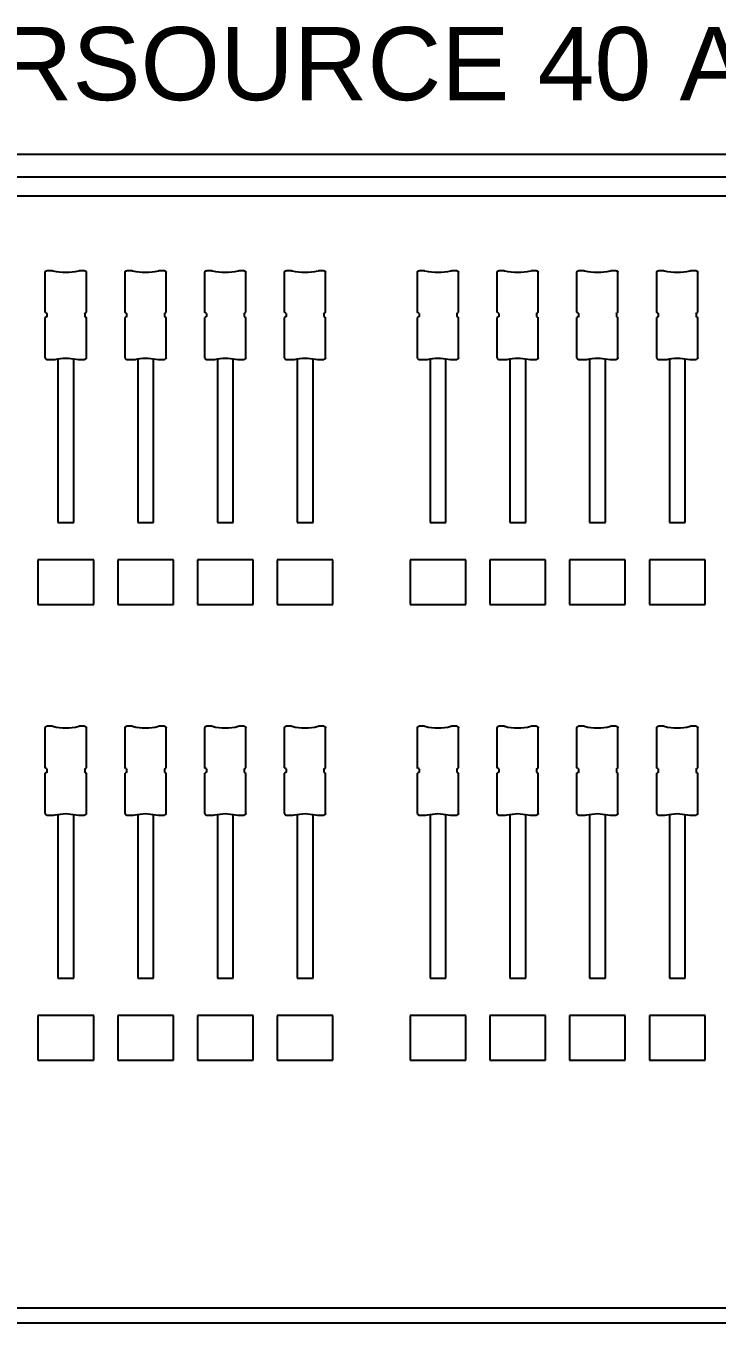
# Model space of a CAD drawing. Extents: x -49 to 275, y -8 to 142.
# Drawn here: x 86.19 to 92.69, y 87.17 to 99.36 of the extents above; entities that cross this region are included whole.
import ezdxf
from ezdxf.enums import TextEntityAlignment as Align

# ---------------------------------------------------------------- set-up
doc = ezdxf.new("R2010")
doc.units = 0
doc.header["$LTSCALE"] = 0.5
doc.header["$MEASUREMENT"] = 0
doc.layers.get('0').update_dxf_attribs({"linetype": 'CONTINUOUS'})
doc.layers.add('RISER', color=7, linetype='CONTINUOUS')
doc.styles.add('ARIAL', font='arial.ttf')

# ---------------------------------------------------------------- blocks, each defined once
blk = doc.blocks.new('*U33')
at = {"layer": 'RISER'}
for p, q in [((11.925, 5.343), (-11.925, 5.343)), ((11.965, 5.129), (-11.965, 5.129)), ((11.945, 4.95), (-11.945, 4.95)), ((-7.006, 3.859), (-7.006, 4.235)), ((-6.939, 4.25), (-6.99, 4.25)), ((-6.939, 4.25), (-6.935, 4.25)), ((-6.691, 4.25), (-6.687, 4.25)), ((-6.636, 4.25), (-6.687, 4.25)), ((-6.62, 3.859), (-6.62, 4.235)), ((-6.256, 3.859), (-6.256, 4.235)), ((-6.189, 4.25), (-6.24, 4.25)), ((-6.189, 4.25), (-6.185, 4.25)), ((-5.941, 4.25), (-5.937, 4.25)), ((-5.886, 4.25), (-5.937, 4.25)), ((-5.87, 3.859), (-5.87, 4.235)), ((-5.506, 3.859), (-5.506, 4.235)), ((-5.439, 4.25), (-5.49, 4.25)), ((-5.439, 4.25), (-5.435, 4.25)), ((-5.191, 4.25), (-5.187, 4.25)), ((-5.136, 4.25), (-5.187, 4.25)), ((-5.12, 3.859), (-5.12, 4.235)), ((-4.756, 3.859), (-4.756, 4.235)), ((-4.689, 4.25), (-4.74, 4.25)), ((-4.689, 4.25), (-4.685, 4.25)), ((-4.441, 4.25), (-4.437, 4.25)), ((-4.386, 4.25), (-4.437, 4.25)), ((-4.37, 3.859), (-4.37, 4.235)), ((-3.506, 3.859), (-3.506, 4.235)), ((-3.439, 4.25), (-3.49, 4.25)), ((-3.439, 4.25), (-3.435, 4.25)), ((-3.191, 4.25), (-3.187, 4.25)), ((-3.136, 4.25), (-3.187, 4.25)), ((-3.12, 3.859), (-3.12, 4.235)), ((-2.756, 3.859), (-2.756, 4.235)), ((-2.689, 4.25), (-2.74, 4.25)), ((-2.689, 4.25), (-2.685, 4.25)), ((-2.441, 4.25), (-2.437, 4.25)), ((-2.386, 4.25), (-2.437, 4.25)), ((-2.37, 3.859), (-2.37, 4.235)), ((-2.006, 3.859), (-2.006, 4.235)), ((-1.939, 4.25), (-1.99, 4.25)), ((-1.939, 4.25), (-1.935, 4.25)), ((-1.691, 4.25), (-1.687, 4.25)), ((-1.636, 4.25), (-1.687, 4.25)), ((-1.62, 3.859), (-1.62, 4.235)), ((-1.256, 3.859), (-1.256, 4.235)), ((-1.189, 4.25), (-1.24, 4.25)), ((-1.189, 4.25), (-1.185, 4.25)), ((-0.941, 4.25), (-0.937, 4.25)), ((-0.886, 4.25), (-0.937, 4.25)), ((-0.87, 3.859), (-0.87, 4.235)), ((-7.001, 3.854), (-7.006, 3.859)), ((-7.001, 3.814), (-7.006, 3.809)), ((-7.006, 3.432), (-7.006, 3.809)), ((-6.996, 3.854), (-7.001, 3.854)), ((-6.996, 3.814), (-7.001, 3.814)), ((-6.991, 3.849), (-6.996, 3.854)), ((-6.991, 3.819), (-6.996, 3.814)), ((-6.991, 3.849), (-6.991, 3.819)), ((-6.635, 3.849), (-6.63, 3.854)), ((-6.635, 3.849), (-6.635, 3.819)), ((-6.635, 3.819), (-6.63, 3.814)), ((-6.63, 3.854), (-6.625, 3.854)), ((-6.63, 3.814), (-6.625, 3.814)), ((-6.625, 3.854), (-6.62, 3.859)), ((-6.625, 3.814), (-6.62, 3.809)), ((-6.62, 3.432), (-6.62, 3.809)), ((-6.251, 3.854), (-6.256, 3.859)), ((-6.251, 3.814), (-6.256, 3.809)), ((-6.256, 3.432), (-6.256, 3.809)), ((-6.246, 3.854), (-6.251, 3.854)), ((-6.246, 3.814), (-6.251, 3.814)), ((-6.241, 3.849), (-6.246, 3.854)), ((-6.241, 3.819), (-6.246, 3.814)), ((-6.241, 3.849), (-6.241, 3.819)), ((-5.885, 3.849), (-5.88, 3.854)), ((-5.885, 3.849), (-5.885, 3.819)), ((-5.885, 3.819), (-5.88, 3.814)), ((-5.88, 3.854), (-5.875, 3.854)), ((-5.88, 3.814), (-5.875, 3.814)), ((-5.875, 3.854), (-5.87, 3.859)), ((-5.875, 3.814), (-5.87, 3.809)), ((-5.87, 3.432), (-5.87, 3.809)), ((-5.501, 3.854), (-5.506, 3.859)), ((-5.501, 3.814), (-5.506, 3.809)), ((-5.506, 3.432), (-5.506, 3.809)), ((-5.496, 3.854), (-5.501, 3.854)), ((-5.496, 3.814), (-5.501, 3.814)), ((-5.491, 3.849), (-5.496, 3.854)), ((-5.491, 3.819), (-5.496, 3.814)), ((-5.491, 3.849), (-5.491, 3.819)), ((-5.135, 3.849), (-5.13, 3.854)), ((-5.135, 3.849), (-5.135, 3.819)), ((-5.135, 3.819), (-5.13, 3.814)), ((-5.13, 3.854), (-5.125, 3.854)), ((-5.13, 3.814), (-5.125, 3.814)), ((-5.125, 3.854), (-5.12, 3.859)), ((-5.125, 3.814), (-5.12, 3.809)), ((-5.12, 3.432), (-5.12, 3.809)), ((-4.751, 3.854), (-4.756, 3.859)), ((-4.751, 3.814), (-4.756, 3.809)), ((-4.756, 3.432), (-4.756, 3.809)), ((-4.746, 3.854), (-4.751, 3.854)), ((-4.746, 3.814), (-4.751, 3.814)), ((-4.741, 3.849), (-4.746, 3.854)), ((-4.741, 3.819), (-4.746, 3.814)), ((-4.741, 3.849), (-4.741, 3.819)), ((-4.385, 3.849), (-4.38, 3.854)), ((-4.385, 3.849), (-4.385, 3.819)), ((-4.385, 3.819), (-4.38, 3.814)), ((-4.38, 3.854), (-4.375, 3.854)), ((-4.38, 3.814), (-4.375, 3.814)), ((-4.375, 3.854), (-4.37, 3.859)), ((-4.375, 3.814), (-4.37, 3.809)), ((-4.37, 3.432), (-4.37, 3.809)), ((-3.501, 3.854), (-3.506, 3.859)), ((-3.501, 3.814), (-3.506, 3.809)), ((-3.506, 3.432), (-3.506, 3.809)), ((-3.496, 3.854), (-3.501, 3.854)), ((-3.496, 3.814), (-3.501, 3.814)), ((-3.491, 3.849), (-3.496, 3.854)), ((-3.491, 3.819), (-3.496, 3.814)), ((-3.491, 3.849), (-3.491, 3.819)), ((-3.135, 3.849), (-3.13, 3.854)), ((-3.135, 3.849), (-3.135, 3.819)), ((-3.135, 3.819), (-3.13, 3.814)), ((-3.13, 3.854), (-3.125, 3.854)), ((-3.13, 3.814), (-3.125, 3.814)), ((-3.125, 3.854), (-3.12, 3.859)), ((-3.125, 3.814), (-3.12, 3.809)), ((-3.12, 3.432), (-3.12, 3.809)), ((-2.751, 3.854), (-2.756, 3.859)), ((-2.751, 3.814), (-2.756, 3.809)), ((-2.756, 3.432), (-2.756, 3.809)), ((-2.746, 3.854), (-2.751, 3.854)), ((-2.746, 3.814), (-2.751, 3.814)), ((-2.741, 3.849), (-2.746, 3.854)), ((-2.741, 3.819), (-2.746, 3.814)), ((-2.741, 3.849), (-2.741, 3.819)), ((-2.385, 3.849), (-2.38, 3.854)), ((-2.385, 3.849), (-2.385, 3.819)), ((-2.385, 3.819), (-2.38, 3.814)), ((-2.38, 3.854), (-2.375, 3.854)), ((-2.38, 3.814), (-2.375, 3.814)), ((-2.375, 3.854), (-2.37, 3.859)), ((-2.375, 3.814), (-2.37, 3.809)), ((-2.37, 3.432), (-2.37, 3.809)), ((-2.001, 3.854), (-2.006, 3.859)), ((-2.001, 3.814), (-2.006, 3.809)), ((-2.006, 3.432), (-2.006, 3.809)), ((-1.996, 3.854), (-2.001, 3.854)), ((-1.996, 3.814), (-2.001, 3.814)), ((-1.991, 3.849), (-1.996, 3.854)), ((-1.991, 3.819), (-1.996, 3.814)), ((-1.991, 3.849), (-1.991, 3.819)), ((-1.635, 3.849), (-1.63, 3.854)), ((-1.635, 3.849), (-1.635, 3.819)), ((-1.635, 3.819), (-1.63, 3.814)), ((-1.63, 3.854), (-1.625, 3.854)), ((-1.63, 3.814), (-1.625, 3.814)), ((-1.625, 3.854), (-1.62, 3.859)), ((-1.625, 3.814), (-1.62, 3.809)), ((-1.62, 3.432), (-1.62, 3.809)), ((-1.251, 3.854), (-1.256, 3.859)), ((-1.251, 3.814), (-1.256, 3.809)), ((-1.256, 3.432), (-1.256, 3.809)), ((-1.246, 3.854), (-1.251, 3.854)), ((-1.246, 3.814), (-1.251, 3.814)), ((-1.241, 3.849), (-1.246, 3.854)), ((-1.241, 3.819), (-1.246, 3.814)), ((-1.241, 3.849), (-1.241, 3.819)), ((-0.885, 3.849), (-0.88, 3.854)), ((-0.885, 3.849), (-0.885, 3.819)), ((-0.885, 3.819), (-0.88, 3.814)), ((-0.88, 3.854), (-0.875, 3.854)), ((-0.88, 3.814), (-0.875, 3.814)), ((-0.875, 3.854), (-0.87, 3.859)), ((-0.875, 3.814), (-0.87, 3.809)), ((-0.87, 3.432), (-0.87, 3.809)), ((-6.99, 3.416), (-6.928, 3.416)), ((-6.928, 3.416), (-6.912, 3.416)), ((-6.887, 3.419), (-6.887, 1.884)), ((-6.738, 1.884), (-6.738, 3.419)), ((-6.716, 3.417), (-6.695, 3.416)), ((-6.695, 3.416), (-6.636, 3.416)), ((-6.24, 3.416), (-6.178, 3.416)), ((-6.178, 3.416), (-6.162, 3.416)), ((-6.137, 3.419), (-6.137, 1.884)), ((-5.988, 1.884), (-5.988, 3.419)), ((-5.966, 3.417), (-5.945, 3.416)), ((-5.945, 3.416), (-5.886, 3.416)), ((-5.49, 3.416), (-5.428, 3.416)), ((-5.428, 3.416), (-5.412, 3.416)), ((-5.387, 3.419), (-5.387, 1.884)), ((-5.238, 1.884), (-5.238, 3.419)), ((-5.216, 3.417), (-5.195, 3.416)), ((-5.195, 3.416), (-5.136, 3.416)), ((-4.74, 3.416), (-4.678, 3.416)), ((-4.678, 3.416), (-4.662, 3.416)), ((-4.637, 3.419), (-4.637, 1.884)), ((-4.488, 1.884), (-4.488, 3.419)), ((-4.466, 3.417), (-4.445, 3.416)), ((-4.445, 3.416), (-4.386, 3.416)), ((-3.49, 3.416), (-3.428, 3.416)), ((-3.428, 3.416), (-3.412, 3.416)), ((-3.387, 3.419), (-3.387, 1.884)), ((-3.238, 1.884), (-3.238, 3.419)), ((-3.216, 3.417), (-3.195, 3.416)), ((-3.195, 3.416), (-3.136, 3.416)), ((-2.74, 3.416), (-2.678, 3.416)), ((-2.678, 3.416), (-2.662, 3.416)), ((-2.637, 3.419), (-2.637, 1.884)), ((-2.488, 1.884), (-2.488, 3.419)), ((-2.466, 3.417), (-2.445, 3.416)), ((-2.445, 3.416), (-2.386, 3.416)), ((-1.99, 3.416), (-1.928, 3.416)), ((-1.928, 3.416), (-1.912, 3.416)), ((-1.887, 3.419), (-1.887, 1.884)), ((-1.738, 1.884), (-1.738, 3.419)), ((-1.716, 3.417), (-1.695, 3.416)), ((-1.695, 3.416), (-1.636, 3.416)), ((-1.24, 3.416), (-1.178, 3.416)), ((-1.178, 3.416), (-1.162, 3.416)), ((-1.137, 3.419), (-1.137, 1.884)), ((-0.988, 1.884), (-0.988, 3.419)), ((-0.966, 3.417), (-0.945, 3.416)), ((-0.945, 3.416), (-0.886, 3.416)), ((-6.887, 1.884), (-6.738, 1.884)), ((-6.137, 1.884), (-5.988, 1.884)), ((-5.387, 1.884), (-5.238, 1.884)), ((-4.637, 1.884), (-4.488, 1.884)), ((-3.387, 1.884), (-3.238, 1.884)), ((-2.637, 1.884), (-2.488, 1.884)), ((-1.887, 1.884), (-1.738, 1.884)), ((-1.137, 1.884), (-0.988, 1.884)), ((-6.551, 1.533), (-7.075, 1.533)), ((-7.075, 1.533), (-7.075, 1.112)), ((-6.551, 1.112), (-6.551, 1.533)), ((-5.801, 1.533), (-6.325, 1.533)), ((-6.325, 1.533), (-6.325, 1.112)), ((-5.801, 1.112), (-5.801, 1.533)), ((-5.051, 1.533), (-5.575, 1.533)), ((-5.575, 1.533), (-5.575, 1.112)), ((-5.051, 1.112), (-5.051, 1.533)), ((-4.301, 1.533), (-4.825, 1.533)), ((-4.825, 1.533), (-4.825, 1.112)), ((-4.301, 1.112), (-4.301, 1.533)), ((-3.051, 1.533), (-3.575, 1.533)), ((-3.575, 1.533), (-3.575, 1.112)), ((-3.051, 1.112), (-3.051, 1.533)), ((-2.301, 1.533), (-2.825, 1.533)), ((-2.825, 1.533), (-2.825, 1.112)), ((-2.301, 1.112), (-2.301, 1.533)), ((-1.551, 1.533), (-2.075, 1.533)), ((-2.075, 1.533), (-2.075, 1.112)), ((-1.551, 1.112), (-1.551, 1.533)), ((-0.801, 1.533), (-1.325, 1.533)), ((-1.325, 1.533), (-1.325, 1.112)), ((-0.801, 1.112), (-0.801, 1.533)), ((-7.075, 1.112), (-6.551, 1.112)), ((-6.325, 1.112), (-5.801, 1.112)), ((-5.575, 1.112), (-5.051, 1.112)), ((-4.825, 1.112), (-4.301, 1.112)), ((-3.575, 1.112), (-3.051, 1.112)), ((-2.825, 1.112), (-2.301, 1.112)), ((-2.075, 1.112), (-1.551, 1.112)), ((-1.325, 1.112), (-0.801, 1.112)), ((-7.006, -0.424), (-7.006, -0.048)), ((-6.939, -0.032), (-6.99, -0.032)), ((-6.939, -0.032), (-6.935, -0.033)), ((-6.691, -0.033), (-6.687, -0.032)), ((-6.636, -0.032), (-6.687, -0.032)), ((-6.62, -0.424), (-6.62, -0.048)), ((-6.256, -0.424), (-6.256, -0.048)), ((-6.189, -0.032), (-6.24, -0.032)), ((-6.189, -0.032), (-6.185, -0.033)), ((-5.941, -0.033), (-5.937, -0.032)), ((-5.886, -0.032), (-5.937, -0.032)), ((-5.87, -0.424), (-5.87, -0.048)), ((-5.506, -0.424), (-5.506, -0.048)), ((-5.439, -0.032), (-5.49, -0.032)), ((-5.439, -0.032), (-5.435, -0.033)), ((-5.191, -0.033), (-5.187, -0.032)), ((-5.136, -0.032), (-5.187, -0.032)), ((-5.12, -0.424), (-5.12, -0.048)), ((-4.756, -0.424), (-4.756, -0.048)), ((-4.689, -0.032), (-4.74, -0.032)), ((-4.689, -0.032), (-4.685, -0.033)), ((-4.441, -0.033), (-4.437, -0.032)), ((-4.386, -0.032), (-4.437, -0.032)), ((-4.37, -0.424), (-4.37, -0.048)), ((-3.506, -0.424), (-3.506, -0.048)), ((-3.439, -0.032), (-3.49, -0.032)), ((-3.439, -0.032), (-3.435, -0.033)), ((-3.191, -0.033), (-3.187, -0.032)), ((-3.136, -0.032), (-3.187, -0.032)), ((-3.12, -0.424), (-3.12, -0.048)), ((-2.756, -0.424), (-2.756, -0.048)), ((-2.689, -0.032), (-2.74, -0.032)), ((-2.689, -0.032), (-2.685, -0.033)), ((-2.441, -0.033), (-2.437, -0.032)), ((-2.386, -0.032), (-2.437, -0.032)), ((-2.37, -0.424), (-2.37, -0.048)), ((-2.006, -0.424), (-2.006, -0.048)), ((-1.939, -0.032), (-1.99, -0.032)), ((-1.939, -0.032), (-1.935, -0.033)), ((-1.691, -0.033), (-1.687, -0.032)), ((-1.636, -0.032), (-1.687, -0.032)), ((-1.62, -0.424), (-1.62, -0.048)), ((-1.256, -0.424), (-1.256, -0.048)), ((-1.189, -0.032), (-1.24, -0.032)), ((-1.189, -0.032), (-1.185, -0.033)), ((-0.941, -0.033), (-0.937, -0.032)), ((-0.886, -0.032), (-0.937, -0.032)), ((-0.87, -0.424), (-0.87, -0.048)), ((-7.001, -0.429), (-7.006, -0.424)), ((-7.001, -0.469), (-7.006, -0.474)), ((-7.006, -0.851), (-7.006, -0.474)), ((-6.996, -0.429), (-7.001, -0.429)), ((-6.996, -0.469), (-7.001, -0.469)), ((-6.991, -0.434), (-6.996, -0.429)), ((-6.991, -0.464), (-6.996, -0.469)), ((-6.991, -0.434), (-6.991, -0.464)), ((-6.635, -0.434), (-6.63, -0.429)), ((-6.635, -0.434), (-6.635, -0.464)), ((-6.635, -0.464), (-6.63, -0.469)), ((-6.63, -0.429), (-6.625, -0.429)), ((-6.63, -0.469), (-6.625, -0.469)), ((-6.625, -0.429), (-6.62, -0.424)), ((-6.625, -0.469), (-6.62, -0.474)), ((-6.62, -0.851), (-6.62, -0.474)), ((-6.251, -0.429), (-6.256, -0.424)), ((-6.251, -0.469), (-6.256, -0.474)), ((-6.256, -0.851), (-6.256, -0.474)), ((-6.246, -0.429), (-6.251, -0.429)), ((-6.246, -0.469), (-6.251, -0.469)), ((-6.241, -0.434), (-6.246, -0.429)), ((-6.241, -0.464), (-6.246, -0.469)), ((-6.241, -0.434), (-6.241, -0.464)), ((-5.885, -0.434), (-5.88, -0.429)), ((-5.885, -0.434), (-5.885, -0.464)), ((-5.885, -0.464), (-5.88, -0.469)), ((-5.88, -0.429), (-5.875, -0.429)), ((-5.88, -0.469), (-5.875, -0.469)), ((-5.875, -0.429), (-5.87, -0.424)), ((-5.875, -0.469), (-5.87, -0.474)), ((-5.87, -0.851), (-5.87, -0.474)), ((-5.501, -0.429), (-5.506, -0.424)), ((-5.501, -0.469), (-5.506, -0.474)), ((-5.506, -0.851), (-5.506, -0.474)), ((-5.496, -0.429), (-5.501, -0.429)), ((-5.496, -0.469), (-5.501, -0.469)), ((-5.491, -0.434), (-5.496, -0.429)), ((-5.491, -0.464), (-5.496, -0.469)), ((-5.491, -0.434), (-5.491, -0.464)), ((-5.135, -0.434), (-5.13, -0.429)), ((-5.135, -0.434), (-5.135, -0.464)), ((-5.135, -0.464), (-5.13, -0.469)), ((-5.13, -0.429), (-5.125, -0.429)), ((-5.13, -0.469), (-5.125, -0.469)), ((-5.125, -0.429), (-5.12, -0.424)), ((-5.125, -0.469), (-5.12, -0.474)), ((-5.12, -0.851), (-5.12, -0.474)), ((-4.751, -0.429), (-4.756, -0.424)), ((-4.751, -0.469), (-4.756, -0.474)), ((-4.756, -0.851), (-4.756, -0.474)), ((-4.746, -0.429), (-4.751, -0.429)), ((-4.746, -0.469), (-4.751, -0.469)), ((-4.741, -0.434), (-4.746, -0.429)), ((-4.741, -0.464), (-4.746, -0.469)), ((-4.741, -0.434), (-4.741, -0.464)), ((-4.385, -0.434), (-4.38, -0.429)), ((-4.385, -0.434), (-4.385, -0.464)), ((-4.385, -0.464), (-4.38, -0.469)), ((-4.38, -0.429), (-4.375, -0.429)), ((-4.38, -0.469), (-4.375, -0.469)), ((-4.375, -0.429), (-4.37, -0.424)), ((-4.375, -0.469), (-4.37, -0.474)), ((-4.37, -0.851), (-4.37, -0.474)), ((-3.501, -0.429), (-3.506, -0.424)), ((-3.501, -0.469), (-3.506, -0.474)), ((-3.506, -0.851), (-3.506, -0.474)), ((-3.496, -0.429), (-3.501, -0.429)), ((-3.496, -0.469), (-3.501, -0.469)), ((-3.491, -0.434), (-3.496, -0.429)), ((-3.491, -0.464), (-3.496, -0.469)), ((-3.491, -0.434), (-3.491, -0.464)), ((-3.135, -0.434), (-3.13, -0.429)), ((-3.135, -0.434), (-3.135, -0.464)), ((-3.135, -0.464), (-3.13, -0.469)), ((-3.13, -0.429), (-3.125, -0.429)), ((-3.13, -0.469), (-3.125, -0.469)), ((-3.125, -0.429), (-3.12, -0.424)), ((-3.125, -0.469), (-3.12, -0.474)), ((-3.12, -0.851), (-3.12, -0.474)), ((-2.751, -0.429), (-2.756, -0.424)), ((-2.751, -0.469), (-2.756, -0.474)), ((-2.756, -0.851), (-2.756, -0.474)), ((-2.746, -0.429), (-2.751, -0.429)), ((-2.746, -0.469), (-2.751, -0.469)), ((-2.741, -0.434), (-2.746, -0.429)), ((-2.741, -0.464), (-2.746, -0.469)), ((-2.741, -0.434), (-2.741, -0.464)), ((-2.385, -0.434), (-2.38, -0.429)), ((-2.385, -0.434), (-2.385, -0.464)), ((-2.385, -0.464), (-2.38, -0.469)), ((-2.38, -0.429), (-2.375, -0.429)), ((-2.38, -0.469), (-2.375, -0.469)), ((-2.375, -0.429), (-2.37, -0.424)), ((-2.375, -0.469), (-2.37, -0.474)), ((-2.37, -0.851), (-2.37, -0.474)), ((-2.001, -0.429), (-2.006, -0.424)), ((-2.001, -0.469), (-2.006, -0.474)), ((-2.006, -0.851), (-2.006, -0.474)), ((-1.996, -0.429), (-2.001, -0.429)), ((-1.996, -0.469), (-2.001, -0.469)), ((-1.991, -0.434), (-1.996, -0.429)), ((-1.991, -0.464), (-1.996, -0.469)), ((-1.991, -0.434), (-1.991, -0.464)), ((-1.635, -0.434), (-1.63, -0.429)), ((-1.635, -0.434), (-1.635, -0.464)), ((-1.635, -0.464), (-1.63, -0.469)), ((-1.63, -0.429), (-1.625, -0.429)), ((-1.63, -0.469), (-1.625, -0.469)), ((-1.625, -0.429), (-1.62, -0.424)), ((-1.625, -0.469), (-1.62, -0.474)), ((-1.62, -0.851), (-1.62, -0.474)), ((-1.251, -0.429), (-1.256, -0.424)), ((-1.251, -0.469), (-1.256, -0.474)), ((-1.256, -0.851), (-1.256, -0.474)), ((-1.246, -0.429), (-1.251, -0.429)), ((-1.246, -0.469), (-1.251, -0.469)), ((-1.241, -0.434), (-1.246, -0.429)), ((-1.241, -0.464), (-1.246, -0.469)), ((-1.241, -0.434), (-1.241, -0.464)), ((-0.885, -0.434), (-0.88, -0.429)), ((-0.885, -0.434), (-0.885, -0.464)), ((-0.885, -0.464), (-0.88, -0.469)), ((-0.88, -0.429), (-0.875, -0.429)), ((-0.88, -0.469), (-0.875, -0.469)), ((-0.875, -0.429), (-0.87, -0.424)), ((-0.875, -0.469), (-0.87, -0.474)), ((-0.87, -0.851), (-0.87, -0.474)), ((-6.99, -0.867), (-6.928, -0.867)), ((-6.928, -0.867), (-6.912, -0.866)), ((-6.887, -0.863), (-6.887, -2.399)), ((-6.738, -2.399), (-6.738, -0.863)), ((-6.716, -0.866), (-6.695, -0.867)), ((-6.695, -0.867), (-6.636, -0.867)), ((-6.24, -0.867), (-6.178, -0.867)), ((-6.178, -0.867), (-6.162, -0.866)), ((-6.137, -0.863), (-6.137, -2.399)), ((-5.988, -2.399), (-5.988, -0.863)), ((-5.966, -0.866), (-5.945, -0.867)), ((-5.945, -0.867), (-5.886, -0.867)), ((-5.49, -0.867), (-5.428, -0.867)), ((-5.428, -0.867), (-5.412, -0.866)), ((-5.387, -0.863), (-5.387, -2.399)), ((-5.238, -2.399), (-5.238, -0.863)), ((-5.216, -0.866), (-5.195, -0.867)), ((-5.195, -0.867), (-5.136, -0.867)), ((-4.74, -0.867), (-4.678, -0.867)), ((-4.678, -0.867), (-4.662, -0.866)), ((-4.637, -0.863), (-4.637, -2.399)), ((-4.488, -2.399), (-4.488, -0.863)), ((-4.466, -0.866), (-4.445, -0.867)), ((-4.445, -0.867), (-4.386, -0.867)), ((-3.49, -0.867), (-3.428, -0.867)), ((-3.428, -0.867), (-3.412, -0.866)), ((-3.387, -0.863), (-3.387, -2.399)), ((-3.238, -2.399), (-3.238, -0.863)), ((-3.216, -0.866), (-3.195, -0.867)), ((-3.195, -0.867), (-3.136, -0.867)), ((-2.74, -0.867), (-2.678, -0.867)), ((-2.678, -0.867), (-2.662, -0.866)), ((-2.637, -0.863), (-2.637, -2.399)), ((-2.488, -2.399), (-2.488, -0.863)), ((-2.466, -0.866), (-2.445, -0.867)), ((-2.445, -0.867), (-2.386, -0.867)), ((-1.99, -0.867), (-1.928, -0.867)), ((-1.928, -0.867), (-1.912, -0.866)), ((-1.887, -0.863), (-1.887, -2.399)), ((-1.738, -2.399), (-1.738, -0.863)), ((-1.716, -0.866), (-1.695, -0.867)), ((-1.695, -0.867), (-1.636, -0.867)), ((-1.24, -0.867), (-1.178, -0.867)), ((-1.178, -0.867), (-1.162, -0.866)), ((-1.137, -0.863), (-1.137, -2.399)), ((-0.988, -2.399), (-0.988, -0.863)), ((-0.966, -0.866), (-0.945, -0.867)), ((-0.945, -0.867), (-0.886, -0.867)), ((-6.887, -2.399), (-6.738, -2.399)), ((-6.137, -2.399), (-5.988, -2.399)), ((-5.387, -2.399), (-5.238, -2.399)), ((-4.637, -2.399), (-4.488, -2.399)), ((-3.387, -2.399), (-3.238, -2.399)), ((-2.637, -2.399), (-2.488, -2.399)), ((-1.887, -2.399), (-1.738, -2.399)), ((-1.137, -2.399), (-0.988, -2.399)), ((-6.551, -2.75), (-7.075, -2.75)), ((-7.075, -2.75), (-7.075, -3.171)), ((-6.551, -3.171), (-6.551, -2.75)), ((-5.801, -2.75), (-6.325, -2.75)), ((-6.325, -2.75), (-6.325, -3.171)), ((-5.801, -3.171), (-5.801, -2.75)), ((-5.051, -2.75), (-5.575, -2.75)), ((-5.575, -2.75), (-5.575, -3.171)), ((-5.051, -3.171), (-5.051, -2.75)), ((-4.301, -2.75), (-4.825, -2.75)), ((-4.825, -2.75), (-4.825, -3.171)), ((-4.301, -3.171), (-4.301, -2.75)), ((-3.051, -2.75), (-3.575, -2.75)), ((-3.575, -2.75), (-3.575, -3.171)), ((-3.051, -3.171), (-3.051, -2.75)), ((-2.301, -2.75), (-2.825, -2.75)), ((-2.825, -2.75), (-2.825, -3.171)), ((-2.301, -3.171), (-2.301, -2.75)), ((-1.551, -2.75), (-2.075, -2.75)), ((-2.075, -2.75), (-2.075, -3.171)), ((-1.551, -3.171), (-1.551, -2.75)), ((-0.801, -2.75), (-1.325, -2.75)), ((-1.325, -2.75), (-1.325, -3.171)), ((-0.801, -3.171), (-0.801, -2.75)), ((-7.075, -3.171), (-6.551, -3.171)), ((-6.325, -3.171), (-5.801, -3.171)), ((-5.575, -3.171), (-5.051, -3.171)), ((-4.825, -3.171), (-4.301, -3.171)), ((-3.575, -3.171), (-3.051, -3.171)), ((-2.825, -3.171), (-2.301, -3.171)), ((-2.075, -3.171), (-1.551, -3.171)), ((-1.325, -3.171), (-0.801, -3.171)), ((-11.941, -5.499), (11.941, -5.499)), ((11.945, -5.643), (-11.945, -5.643))]:
    blk.add_line(p, q, dxfattribs=at)
for centre in [(-6.813, 4.739), (-6.063, 4.739), (-5.313, 4.739), (-4.563, 4.739), (-3.313, 4.739), (-2.563, 4.739), (-1.813, 4.739), (-1.063, 4.739), (-6.813, 0.456), (-6.063, 0.456), (-5.313, 0.456), (-4.563, 0.456), (-3.313, 0.456), (-2.563, 0.456), (-1.813, 0.456), (-1.063, 0.456)]:
    blk.add_arc(centre, 0.504, 256.0343, 283.9657, dxfattribs=at)
for points, knots in [([(-7.006, 4.235), (-7.006, 4.237), (-7.005, 4.24), (-7.003, 4.245), (-6.999, 4.248), (-6.994, 4.25), (-6.992, 4.25), (-6.99, 4.25)], [0, 0, 0, 0, 0.214856, 0.429664, 0.644194, 0.85861, 1, 1, 1, 1]), ([(-6.636, 4.25), (-6.634, 4.25), (-6.63, 4.25), (-6.626, 4.247), (-6.622, 4.243), (-6.62, 4.239), (-6.62, 4.236), (-6.62, 4.235)], [0, 0, 0, 0, 0.214811, 0.429658, 0.644213, 0.858624, 1, 1, 1, 1]), ([(-6.256, 4.235), (-6.256, 4.237), (-6.255, 4.24), (-6.253, 4.245), (-6.249, 4.248), (-6.244, 4.25), (-6.242, 4.25), (-6.24, 4.25)], [0, 0, 0, 0, 0.214856, 0.429664, 0.644194, 0.85861, 1, 1, 1, 1]), ([(-5.886, 4.25), (-5.884, 4.25), (-5.88, 4.25), (-5.876, 4.247), (-5.872, 4.243), (-5.87, 4.239), (-5.87, 4.236), (-5.87, 4.235)], [0, 0, 0, 0, 0.214811, 0.429658, 0.644213, 0.858624, 1, 1, 1, 1]), ([(-5.506, 4.235), (-5.506, 4.237), (-5.505, 4.24), (-5.503, 4.245), (-5.499, 4.248), (-5.494, 4.25), (-5.492, 4.25), (-5.49, 4.25)], [0, 0, 0, 0, 0.214856, 0.429664, 0.644194, 0.85861, 1, 1, 1, 1]), ([(-5.136, 4.25), (-5.134, 4.25), (-5.13, 4.25), (-5.126, 4.247), (-5.122, 4.243), (-5.12, 4.239), (-5.12, 4.236), (-5.12, 4.235)], [0, 0, 0, 0, 0.214811, 0.429658, 0.644213, 0.858624, 1, 1, 1, 1]), ([(-4.756, 4.235), (-4.756, 4.237), (-4.755, 4.24), (-4.753, 4.245), (-4.749, 4.248), (-4.744, 4.25), (-4.742, 4.25), (-4.74, 4.25)], [0, 0, 0, 0, 0.214856, 0.429664, 0.644194, 0.85861, 1, 1, 1, 1]), ([(-4.386, 4.25), (-4.384, 4.25), (-4.38, 4.25), (-4.376, 4.247), (-4.372, 4.243), (-4.37, 4.239), (-4.37, 4.236), (-4.37, 4.235)], [0, 0, 0, 0, 0.214811, 0.429658, 0.644213, 0.858624, 1, 1, 1, 1]), ([(-3.506, 4.235), (-3.506, 4.237), (-3.505, 4.24), (-3.503, 4.245), (-3.499, 4.248), (-3.494, 4.25), (-3.492, 4.25), (-3.49, 4.25)], [0, 0, 0, 0, 0.214856, 0.429664, 0.644194, 0.85861, 1, 1, 1, 1]), ([(-3.136, 4.25), (-3.134, 4.25), (-3.13, 4.25), (-3.126, 4.247), (-3.122, 4.243), (-3.12, 4.239), (-3.12, 4.236), (-3.12, 4.235)], [0, 0, 0, 0, 0.214811, 0.429658, 0.644213, 0.858624, 1, 1, 1, 1]), ([(-2.756, 4.235), (-2.756, 4.237), (-2.755, 4.24), (-2.753, 4.245), (-2.749, 4.248), (-2.744, 4.25), (-2.742, 4.25), (-2.74, 4.25)], [0, 0, 0, 0, 0.214856, 0.429664, 0.644194, 0.85861, 1, 1, 1, 1]), ([(-2.386, 4.25), (-2.384, 4.25), (-2.38, 4.25), (-2.376, 4.247), (-2.372, 4.243), (-2.37, 4.239), (-2.37, 4.236), (-2.37, 4.235)], [0, 0, 0, 0, 0.214811, 0.429658, 0.644213, 0.858624, 1, 1, 1, 1]), ([(-2.006, 4.235), (-2.006, 4.237), (-2.005, 4.24), (-2.003, 4.245), (-1.999, 4.248), (-1.994, 4.25), (-1.992, 4.25), (-1.99, 4.25)], [0, 0, 0, 0, 0.214856, 0.429664, 0.644194, 0.85861, 1, 1, 1, 1]), ([(-1.636, 4.25), (-1.634, 4.25), (-1.63, 4.25), (-1.626, 4.247), (-1.622, 4.243), (-1.62, 4.239), (-1.62, 4.236), (-1.62, 4.235)], [0, 0, 0, 0, 0.214811, 0.429658, 0.644213, 0.858624, 1, 1, 1, 1]), ([(-1.256, 4.235), (-1.256, 4.237), (-1.255, 4.24), (-1.253, 4.245), (-1.249, 4.248), (-1.244, 4.25), (-1.242, 4.25), (-1.24, 4.25)], [0, 0, 0, 0, 0.214856, 0.429664, 0.644194, 0.85861, 1, 1, 1, 1]), ([(-0.886, 4.25), (-0.884, 4.25), (-0.88, 4.25), (-0.876, 4.247), (-0.872, 4.243), (-0.87, 4.239), (-0.87, 4.236), (-0.87, 4.235)], [0, 0, 0, 0, 0.214811, 0.429658, 0.644213, 0.858624, 1, 1, 1, 1]), ([(-7.006, 3.432), (-7.006, 3.43), (-7.005, 3.426), (-7.003, 3.422), (-6.999, 3.418), (-6.994, 3.416), (-6.992, 3.416), (-6.99, 3.416)], [0, 0, 0, 0, 0.214856, 0.429664, 0.644194, 0.85861, 1, 1, 1, 1]), ([(-6.912, 3.416), (-6.879, 3.423), (-6.814, 3.435), (-6.748, 3.423), (-6.716, 3.417)], [0, 0, 0, 0, 0.505891, 1, 1, 1, 1]), ([(-6.62, 3.432), (-6.62, 3.43), (-6.621, 3.426), (-6.623, 3.422), (-6.627, 3.418), (-6.632, 3.416), (-6.634, 3.416), (-6.636, 3.416)], [0, 0, 0, 0, 0.214856, 0.429664, 0.644194, 0.85861, 1, 1, 1, 1]), ([(-6.256, 3.432), (-6.256, 3.43), (-6.255, 3.426), (-6.253, 3.422), (-6.249, 3.418), (-6.244, 3.416), (-6.242, 3.416), (-6.24, 3.416)], [0, 0, 0, 0, 0.214856, 0.429664, 0.644194, 0.85861, 1, 1, 1, 1]), ([(-6.162, 3.416), (-6.129, 3.423), (-6.064, 3.435), (-5.998, 3.423), (-5.966, 3.417)], [0, 0, 0, 0, 0.505891, 1, 1, 1, 1]), ([(-5.87, 3.432), (-5.87, 3.43), (-5.871, 3.426), (-5.873, 3.422), (-5.877, 3.418), (-5.882, 3.416), (-5.884, 3.416), (-5.886, 3.416)], [0, 0, 0, 0, 0.214856, 0.429664, 0.644194, 0.85861, 1, 1, 1, 1]), ([(-5.506, 3.432), (-5.506, 3.43), (-5.505, 3.426), (-5.503, 3.422), (-5.499, 3.418), (-5.494, 3.416), (-5.492, 3.416), (-5.49, 3.416)], [0, 0, 0, 0, 0.214856, 0.429664, 0.644194, 0.85861, 1, 1, 1, 1]), ([(-5.412, 3.416), (-5.379, 3.423), (-5.314, 3.435), (-5.248, 3.423), (-5.216, 3.417)], [0, 0, 0, 0, 0.505891, 1, 1, 1, 1]), ([(-5.12, 3.432), (-5.12, 3.43), (-5.121, 3.426), (-5.123, 3.422), (-5.127, 3.418), (-5.132, 3.416), (-5.134, 3.416), (-5.136, 3.416)], [0, 0, 0, 0, 0.214856, 0.429664, 0.644194, 0.85861, 1, 1, 1, 1]), ([(-4.756, 3.432), (-4.756, 3.43), (-4.755, 3.426), (-4.753, 3.422), (-4.749, 3.418), (-4.744, 3.416), (-4.742, 3.416), (-4.74, 3.416)], [0, 0, 0, 0, 0.214856, 0.429664, 0.644194, 0.85861, 1, 1, 1, 1]), ([(-4.662, 3.416), (-4.629, 3.423), (-4.564, 3.435), (-4.498, 3.423), (-4.466, 3.417)], [0, 0, 0, 0, 0.505891, 1, 1, 1, 1]), ([(-4.37, 3.432), (-4.37, 3.43), (-4.371, 3.426), (-4.373, 3.422), (-4.377, 3.418), (-4.382, 3.416), (-4.384, 3.416), (-4.386, 3.416)], [0, 0, 0, 0, 0.214856, 0.429664, 0.644194, 0.85861, 1, 1, 1, 1]), ([(-3.506, 3.432), (-3.506, 3.43), (-3.505, 3.426), (-3.503, 3.422), (-3.499, 3.418), (-3.494, 3.416), (-3.492, 3.416), (-3.49, 3.416)], [0, 0, 0, 0, 0.214856, 0.429664, 0.644194, 0.85861, 1, 1, 1, 1]), ([(-3.412, 3.416), (-3.379, 3.423), (-3.314, 3.435), (-3.248, 3.423), (-3.216, 3.417)], [0, 0, 0, 0, 0.505891, 1, 1, 1, 1]), ([(-3.12, 3.432), (-3.12, 3.43), (-3.121, 3.426), (-3.123, 3.422), (-3.127, 3.418), (-3.132, 3.416), (-3.134, 3.416), (-3.136, 3.416)], [0, 0, 0, 0, 0.214856, 0.429664, 0.644194, 0.85861, 1, 1, 1, 1]), ([(-2.756, 3.432), (-2.756, 3.43), (-2.755, 3.426), (-2.753, 3.422), (-2.749, 3.418), (-2.744, 3.416), (-2.742, 3.416), (-2.74, 3.416)], [0, 0, 0, 0, 0.214856, 0.429664, 0.644194, 0.85861, 1, 1, 1, 1]), ([(-2.662, 3.416), (-2.629, 3.423), (-2.564, 3.435), (-2.498, 3.423), (-2.466, 3.417)], [0, 0, 0, 0, 0.505891, 1, 1, 1, 1]), ([(-2.37, 3.432), (-2.37, 3.43), (-2.371, 3.426), (-2.373, 3.422), (-2.377, 3.418), (-2.382, 3.416), (-2.384, 3.416), (-2.386, 3.416)], [0, 0, 0, 0, 0.214856, 0.429664, 0.644194, 0.85861, 1, 1, 1, 1]), ([(-2.006, 3.432), (-2.006, 3.43), (-2.005, 3.426), (-2.003, 3.422), (-1.999, 3.418), (-1.994, 3.416), (-1.992, 3.416), (-1.99, 3.416)], [0, 0, 0, 0, 0.214856, 0.429664, 0.644194, 0.85861, 1, 1, 1, 1]), ([(-1.912, 3.416), (-1.879, 3.423), (-1.814, 3.435), (-1.748, 3.423), (-1.716, 3.417)], [0, 0, 0, 0, 0.505891, 1, 1, 1, 1]), ([(-1.62, 3.432), (-1.62, 3.43), (-1.621, 3.426), (-1.623, 3.422), (-1.627, 3.418), (-1.632, 3.416), (-1.634, 3.416), (-1.636, 3.416)], [0, 0, 0, 0, 0.214856, 0.429664, 0.644194, 0.85861, 1, 1, 1, 1]), ([(-1.256, 3.432), (-1.256, 3.43), (-1.255, 3.426), (-1.253, 3.422), (-1.249, 3.418), (-1.244, 3.416), (-1.242, 3.416), (-1.24, 3.416)], [0, 0, 0, 0, 0.214856, 0.429664, 0.644194, 0.85861, 1, 1, 1, 1]), ([(-1.162, 3.416), (-1.129, 3.423), (-1.064, 3.435), (-0.998, 3.423), (-0.966, 3.417)], [0, 0, 0, 0, 0.505891, 1, 1, 1, 1]), ([(-0.87, 3.432), (-0.87, 3.43), (-0.871, 3.426), (-0.873, 3.422), (-0.877, 3.418), (-0.882, 3.416), (-0.884, 3.416), (-0.886, 3.416)], [0, 0, 0, 0, 0.214856, 0.429664, 0.644194, 0.85861, 1, 1, 1, 1]), ([(-7.006, -0.048), (-7.006, -0.046), (-7.005, -0.043), (-7.003, -0.038), (-6.999, -0.034), (-6.994, -0.033), (-6.992, -0.032), (-6.99, -0.032)], [0, 0, 0, 0, 0.214856, 0.429664, 0.644194, 0.85861, 1, 1, 1, 1]), ([(-6.636, -0.032), (-6.634, -0.033), (-6.63, -0.033), (-6.626, -0.036), (-6.622, -0.039), (-6.62, -0.044), (-6.62, -0.047), (-6.62, -0.048)], [0, 0, 0, 0, 0.214811, 0.429658, 0.644213, 0.858624, 1, 1, 1, 1]), ([(-6.256, -0.048), (-6.256, -0.046), (-6.255, -0.043), (-6.253, -0.038), (-6.249, -0.034), (-6.244, -0.033), (-6.242, -0.032), (-6.24, -0.032)], [0, 0, 0, 0, 0.214856, 0.429664, 0.644194, 0.85861, 1, 1, 1, 1]), ([(-5.886, -0.032), (-5.884, -0.033), (-5.88, -0.033), (-5.876, -0.036), (-5.872, -0.039), (-5.87, -0.044), (-5.87, -0.047), (-5.87, -0.048)], [0, 0, 0, 0, 0.214811, 0.429658, 0.644213, 0.858624, 1, 1, 1, 1]), ([(-5.506, -0.048), (-5.506, -0.046), (-5.505, -0.043), (-5.503, -0.038), (-5.499, -0.034), (-5.494, -0.033), (-5.492, -0.032), (-5.49, -0.032)], [0, 0, 0, 0, 0.214856, 0.429664, 0.644194, 0.85861, 1, 1, 1, 1]), ([(-5.136, -0.032), (-5.134, -0.033), (-5.13, -0.033), (-5.126, -0.036), (-5.122, -0.039), (-5.12, -0.044), (-5.12, -0.047), (-5.12, -0.048)], [0, 0, 0, 0, 0.214811, 0.429658, 0.644213, 0.858624, 1, 1, 1, 1]), ([(-4.756, -0.048), (-4.756, -0.046), (-4.755, -0.043), (-4.753, -0.038), (-4.749, -0.034), (-4.744, -0.033), (-4.742, -0.032), (-4.74, -0.032)], [0, 0, 0, 0, 0.214856, 0.429664, 0.644194, 0.85861, 1, 1, 1, 1]), ([(-4.386, -0.032), (-4.384, -0.033), (-4.38, -0.033), (-4.376, -0.036), (-4.372, -0.039), (-4.37, -0.044), (-4.37, -0.047), (-4.37, -0.048)], [0, 0, 0, 0, 0.214811, 0.429658, 0.644213, 0.858624, 1, 1, 1, 1]), ([(-3.506, -0.048), (-3.506, -0.046), (-3.505, -0.043), (-3.503, -0.038), (-3.499, -0.034), (-3.494, -0.033), (-3.492, -0.032), (-3.49, -0.032)], [0, 0, 0, 0, 0.214856, 0.429664, 0.644194, 0.85861, 1, 1, 1, 1]), ([(-3.136, -0.032), (-3.134, -0.033), (-3.13, -0.033), (-3.126, -0.036), (-3.122, -0.039), (-3.12, -0.044), (-3.12, -0.047), (-3.12, -0.048)], [0, 0, 0, 0, 0.214811, 0.429658, 0.644213, 0.858624, 1, 1, 1, 1]), ([(-2.756, -0.048), (-2.756, -0.046), (-2.755, -0.043), (-2.753, -0.038), (-2.749, -0.034), (-2.744, -0.033), (-2.742, -0.032), (-2.74, -0.032)], [0, 0, 0, 0, 0.214856, 0.429664, 0.644194, 0.85861, 1, 1, 1, 1]), ([(-2.386, -0.032), (-2.384, -0.033), (-2.38, -0.033), (-2.376, -0.036), (-2.372, -0.039), (-2.37, -0.044), (-2.37, -0.047), (-2.37, -0.048)], [0, 0, 0, 0, 0.214811, 0.429658, 0.644213, 0.858624, 1, 1, 1, 1]), ([(-2.006, -0.048), (-2.006, -0.046), (-2.005, -0.043), (-2.003, -0.038), (-1.999, -0.034), (-1.994, -0.033), (-1.992, -0.032), (-1.99, -0.032)], [0, 0, 0, 0, 0.214856, 0.429664, 0.644194, 0.85861, 1, 1, 1, 1]), ([(-1.636, -0.032), (-1.634, -0.033), (-1.63, -0.033), (-1.626, -0.036), (-1.622, -0.039), (-1.62, -0.044), (-1.62, -0.047), (-1.62, -0.048)], [0, 0, 0, 0, 0.214811, 0.429658, 0.644213, 0.858624, 1, 1, 1, 1]), ([(-1.256, -0.048), (-1.256, -0.046), (-1.255, -0.043), (-1.253, -0.038), (-1.249, -0.034), (-1.244, -0.033), (-1.242, -0.032), (-1.24, -0.032)], [0, 0, 0, 0, 0.214856, 0.429664, 0.644194, 0.85861, 1, 1, 1, 1]), ([(-0.886, -0.032), (-0.884, -0.033), (-0.88, -0.033), (-0.876, -0.036), (-0.872, -0.039), (-0.87, -0.044), (-0.87, -0.047), (-0.87, -0.048)], [0, 0, 0, 0, 0.214811, 0.429658, 0.644213, 0.858624, 1, 1, 1, 1]), ([(-7.006, -0.851), (-7.006, -0.853), (-7.005, -0.856), (-7.003, -0.861), (-6.999, -0.865), (-6.994, -0.866), (-6.992, -0.867), (-6.99, -0.867)], [0, 0, 0, 0, 0.214856, 0.429664, 0.644194, 0.85861, 1, 1, 1, 1]), ([(-6.62, -0.851), (-6.62, -0.853), (-6.621, -0.856), (-6.623, -0.861), (-6.627, -0.865), (-6.632, -0.866), (-6.634, -0.867), (-6.636, -0.867)], [0, 0, 0, 0, 0.214856, 0.429664, 0.644194, 0.85861, 1, 1, 1, 1]), ([(-6.256, -0.851), (-6.256, -0.853), (-6.255, -0.856), (-6.253, -0.861), (-6.249, -0.865), (-6.244, -0.866), (-6.242, -0.867), (-6.24, -0.867)], [0, 0, 0, 0, 0.214856, 0.429664, 0.644194, 0.85861, 1, 1, 1, 1]), ([(-5.87, -0.851), (-5.87, -0.853), (-5.871, -0.856), (-5.873, -0.861), (-5.877, -0.865), (-5.882, -0.866), (-5.884, -0.867), (-5.886, -0.867)], [0, 0, 0, 0, 0.214856, 0.429664, 0.644194, 0.85861, 1, 1, 1, 1]), ([(-5.506, -0.851), (-5.506, -0.853), (-5.505, -0.856), (-5.503, -0.861), (-5.499, -0.865), (-5.494, -0.866), (-5.492, -0.867), (-5.49, -0.867)], [0, 0, 0, 0, 0.214856, 0.429664, 0.644194, 0.85861, 1, 1, 1, 1]), ([(-5.12, -0.851), (-5.12, -0.853), (-5.121, -0.856), (-5.123, -0.861), (-5.127, -0.865), (-5.132, -0.866), (-5.134, -0.867), (-5.136, -0.867)], [0, 0, 0, 0, 0.214856, 0.429664, 0.644194, 0.85861, 1, 1, 1, 1]), ([(-4.756, -0.851), (-4.756, -0.853), (-4.755, -0.856), (-4.753, -0.861), (-4.749, -0.865), (-4.744, -0.866), (-4.742, -0.867), (-4.74, -0.867)], [0, 0, 0, 0, 0.214856, 0.429664, 0.644194, 0.85861, 1, 1, 1, 1]), ([(-4.37, -0.851), (-4.37, -0.853), (-4.371, -0.856), (-4.373, -0.861), (-4.377, -0.865), (-4.382, -0.866), (-4.384, -0.867), (-4.386, -0.867)], [0, 0, 0, 0, 0.214856, 0.429664, 0.644194, 0.85861, 1, 1, 1, 1]), ([(-3.506, -0.851), (-3.506, -0.853), (-3.505, -0.856), (-3.503, -0.861), (-3.499, -0.865), (-3.494, -0.866), (-3.492, -0.867), (-3.49, -0.867)], [0, 0, 0, 0, 0.214856, 0.429664, 0.644194, 0.85861, 1, 1, 1, 1]), ([(-3.12, -0.851), (-3.12, -0.853), (-3.121, -0.856), (-3.123, -0.861), (-3.127, -0.865), (-3.132, -0.866), (-3.134, -0.867), (-3.136, -0.867)], [0, 0, 0, 0, 0.214856, 0.429664, 0.644194, 0.85861, 1, 1, 1, 1]), ([(-2.756, -0.851), (-2.756, -0.853), (-2.755, -0.856), (-2.753, -0.861), (-2.749, -0.865), (-2.744, -0.866), (-2.742, -0.867), (-2.74, -0.867)], [0, 0, 0, 0, 0.214856, 0.429664, 0.644194, 0.85861, 1, 1, 1, 1]), ([(-2.37, -0.851), (-2.37, -0.853), (-2.371, -0.856), (-2.373, -0.861), (-2.377, -0.865), (-2.382, -0.866), (-2.384, -0.867), (-2.386, -0.867)], [0, 0, 0, 0, 0.214856, 0.429664, 0.644194, 0.85861, 1, 1, 1, 1]), ([(-2.006, -0.851), (-2.006, -0.853), (-2.005, -0.856), (-2.003, -0.861), (-1.999, -0.865), (-1.994, -0.866), (-1.992, -0.867), (-1.99, -0.867)], [0, 0, 0, 0, 0.214856, 0.429664, 0.644194, 0.85861, 1, 1, 1, 1]), ([(-1.62, -0.851), (-1.62, -0.853), (-1.621, -0.856), (-1.623, -0.861), (-1.627, -0.865), (-1.632, -0.866), (-1.634, -0.867), (-1.636, -0.867)], [0, 0, 0, 0, 0.214856, 0.429664, 0.644194, 0.85861, 1, 1, 1, 1]), ([(-1.256, -0.851), (-1.256, -0.853), (-1.255, -0.856), (-1.253, -0.861), (-1.249, -0.865), (-1.244, -0.866), (-1.242, -0.867), (-1.24, -0.867)], [0, 0, 0, 0, 0.214856, 0.429664, 0.644194, 0.85861, 1, 1, 1, 1]), ([(-0.87, -0.851), (-0.87, -0.853), (-0.871, -0.856), (-0.873, -0.861), (-0.877, -0.865), (-0.882, -0.866), (-0.884, -0.867), (-0.886, -0.867)], [0, 0, 0, 0, 0.214856, 0.429664, 0.644194, 0.85861, 1, 1, 1, 1]), ([(-6.912, -0.866), (-6.879, -0.86), (-6.814, -0.848), (-6.748, -0.86), (-6.716, -0.866)], [0, 0, 0, 0, 0.505891, 1, 1, 1, 1]), ([(-6.162, -0.866), (-6.129, -0.86), (-6.064, -0.848), (-5.998, -0.86), (-5.966, -0.866)], [0, 0, 0, 0, 0.505891, 1, 1, 1, 1]), ([(-5.412, -0.866), (-5.379, -0.86), (-5.314, -0.848), (-5.248, -0.86), (-5.216, -0.866)], [0, 0, 0, 0, 0.505891, 1, 1, 1, 1]), ([(-4.662, -0.866), (-4.629, -0.86), (-4.564, -0.848), (-4.498, -0.86), (-4.466, -0.866)], [0, 0, 0, 0, 0.505891, 1, 1, 1, 1]), ([(-3.412, -0.866), (-3.379, -0.86), (-3.314, -0.848), (-3.248, -0.86), (-3.216, -0.866)], [0, 0, 0, 0, 0.505891, 1, 1, 1, 1]), ([(-2.662, -0.866), (-2.629, -0.86), (-2.564, -0.848), (-2.498, -0.86), (-2.466, -0.866)], [0, 0, 0, 0, 0.505891, 1, 1, 1, 1]), ([(-1.912, -0.866), (-1.879, -0.86), (-1.814, -0.848), (-1.748, -0.86), (-1.716, -0.866)], [0, 0, 0, 0, 0.505891, 1, 1, 1, 1]), ([(-1.162, -0.866), (-1.129, -0.86), (-1.064, -0.848), (-0.998, -0.86), (-0.966, -0.866)], [0, 0, 0, 0, 0.505891, 1, 1, 1, 1])]:
    blk.add_open_spline(points, degree=3, knots=knots, dxfattribs=at)
at = {"layer": 'RISER', "color": 1, "insert": (0, 5.843), "char_height": 0.6875, "attachment_point": 8, "style": 'ARIAL'}
blk.add_mtext('COLORSOURCE 40 AV CONTROL CONSOLE', dxfattribs=at)
at = {"layer": 'RISER', "color": 1, "style": 'ARIAL'}
blk.add_attdef('STATIONID', text='', height=0.688, dxfattribs=at).set_placement((0, 6.943), align=Align.CENTER)
blk.add_attdef('DRAWINGREF', text='', height=0.688, dxfattribs=at).set_placement((0, -6.143), align=Align.TOP_CENTER)

msp = doc.modelspace()

# ---------------------------------------------------------------- block references
msp.add_blockref('*U33', (93.379, 92.808))

doc.saveas('drawing.dxf')
